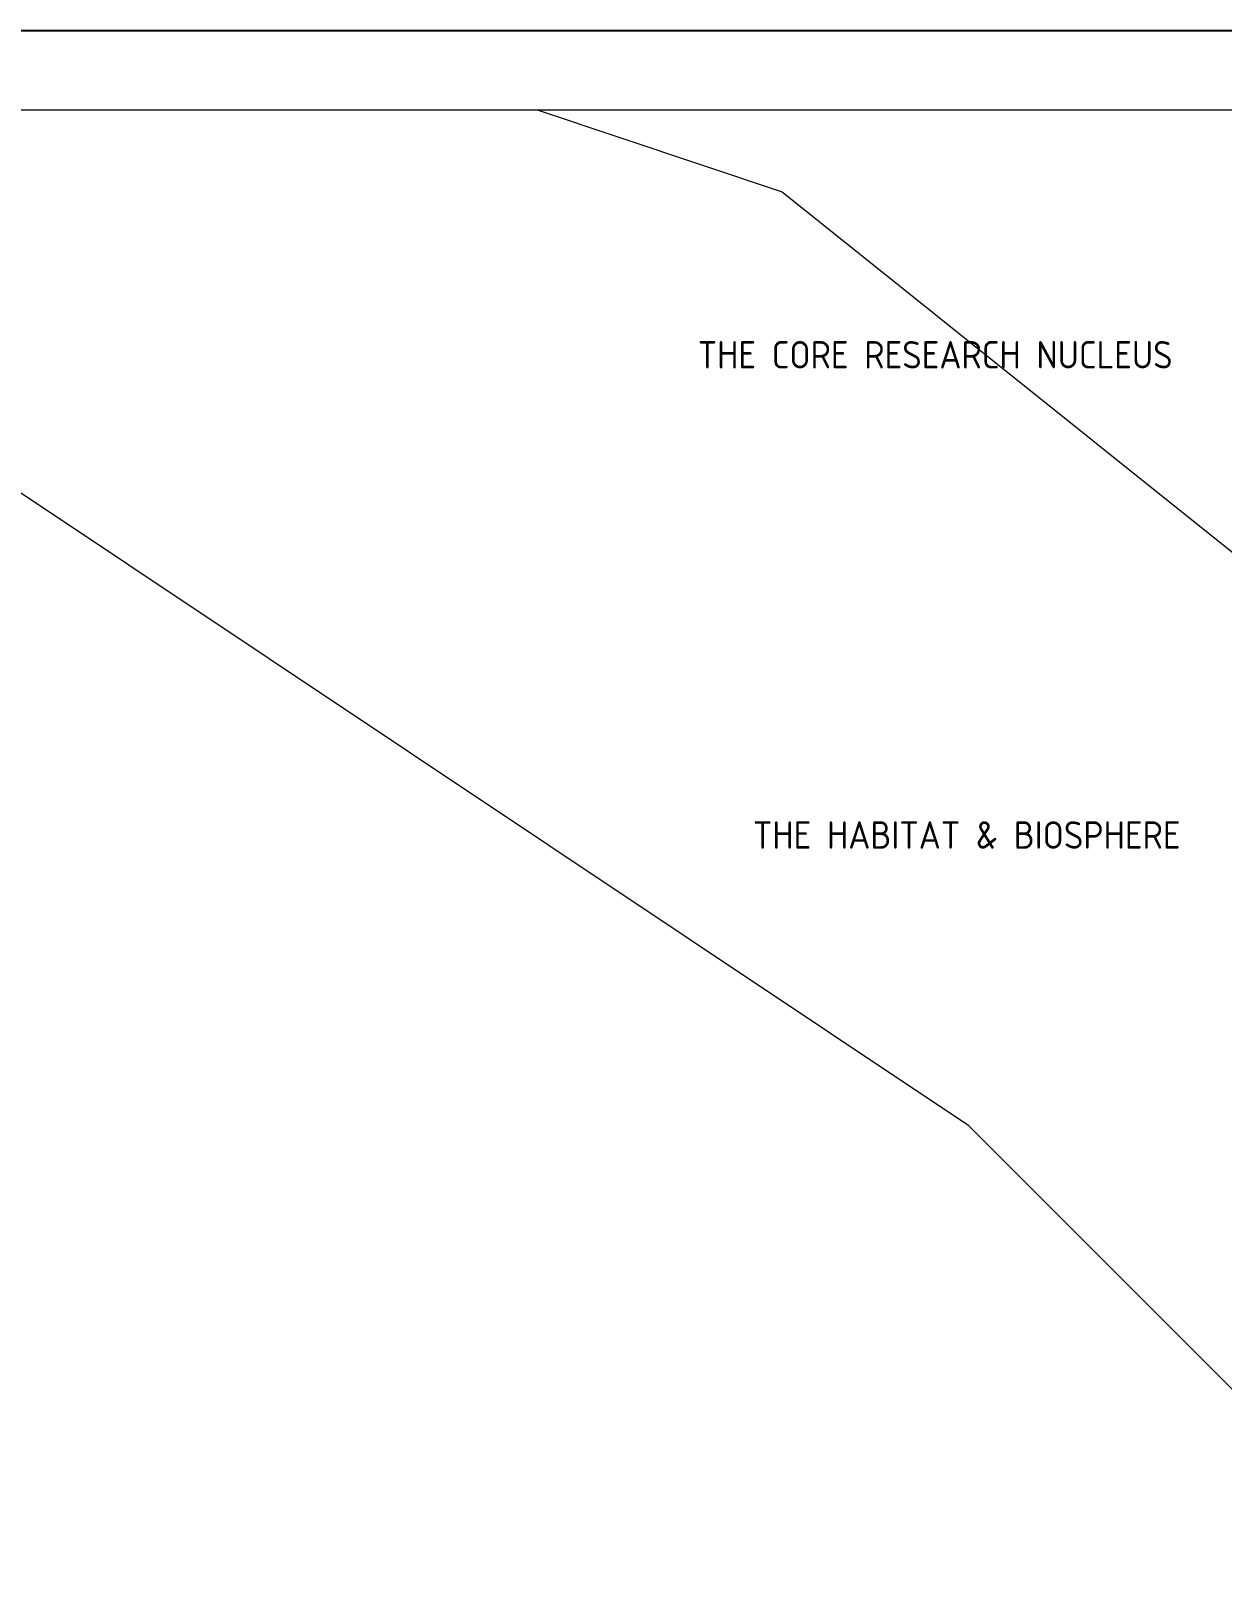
# Model space of a CAD drawing. Header units: millimetres. Extents: x 551 to 27551, y 6116 to 15116.
# Drawn here: x 14361 to 15882, y 13142 to 15116 of the extents above; entities that cross this region are included whole.
import ezdxf

# ---------------------------------------------------------------- set-up
doc = ezdxf.new("R2010")
doc.units = ezdxf.units.MM
doc.layers.add('4TH DETAILS', color=125, linetype='Continuous', lineweight=9)
doc.layers.add('TEXTS', color=210, linetype='Continuous', lineweight=9)
doc.layers.add('LAYOUT', color=83, linetype='Continuous', plot=False)
doc.styles.get("Standard").update_dxf_attribs({"font": 'arial.ttf'})

msp = doc.modelspace()

# ---------------------------------------------------------------- linework, layer by layer
at = {"layer": '4TH DETAILS'}
msp.add_lwpolyline([(9649.126, 6214.575), (18449.126, 6214.575), (18449.126, 15014.575), (9649.126, 15014.575)], close=True, dxfattribs=at)
for points in [[(15008.675, 15014.575), (15320.46, 14910.647), (16512.728, 13956.832), (17228.088, 13479.925), (17228.088, 12764.564), (17228.088, 11095.389), (16989.635, 10380.028), (17138.044, 9489.575)], [(16512.728, 11650.049), (16512.728, 12764.564), (15558.913, 13718.378), (14128.192, 14672.193), (12697.47, 14195.286), (12393.048, 13282.019)]]:
    msp.add_lwpolyline(points, dxfattribs=at)
at = {"layer": 'LAYOUT'}
msp.add_lwpolyline([(18550.723, 15115.853), (9550.723, 15115.853), (9550.723, 6115.853), (18550.723, 6115.853)], close=True, dxfattribs=at)

# ---------------------------------------------------------------- texts
at = {"layer": 'TEXTS', "char_height": 35, "width": 1251.3724, "attachment_point": 1}
for s, insert in [('\\pxql;{\\fISOCP_IV50|b1|i0|c0|p2;THE CORE RESEARCH NUCLEUS}', (15212.509, 14720.035)), ('\\pxql;{\\fISOCP_IV50|b0|i0|c0|p2;THE HABITAT & BIOSPHERE}', (15283.044, 14107.109))]:
    msp.add_mtext(s, dxfattribs=dict(at, insert=insert))

doc.saveas('drawing.dxf')
